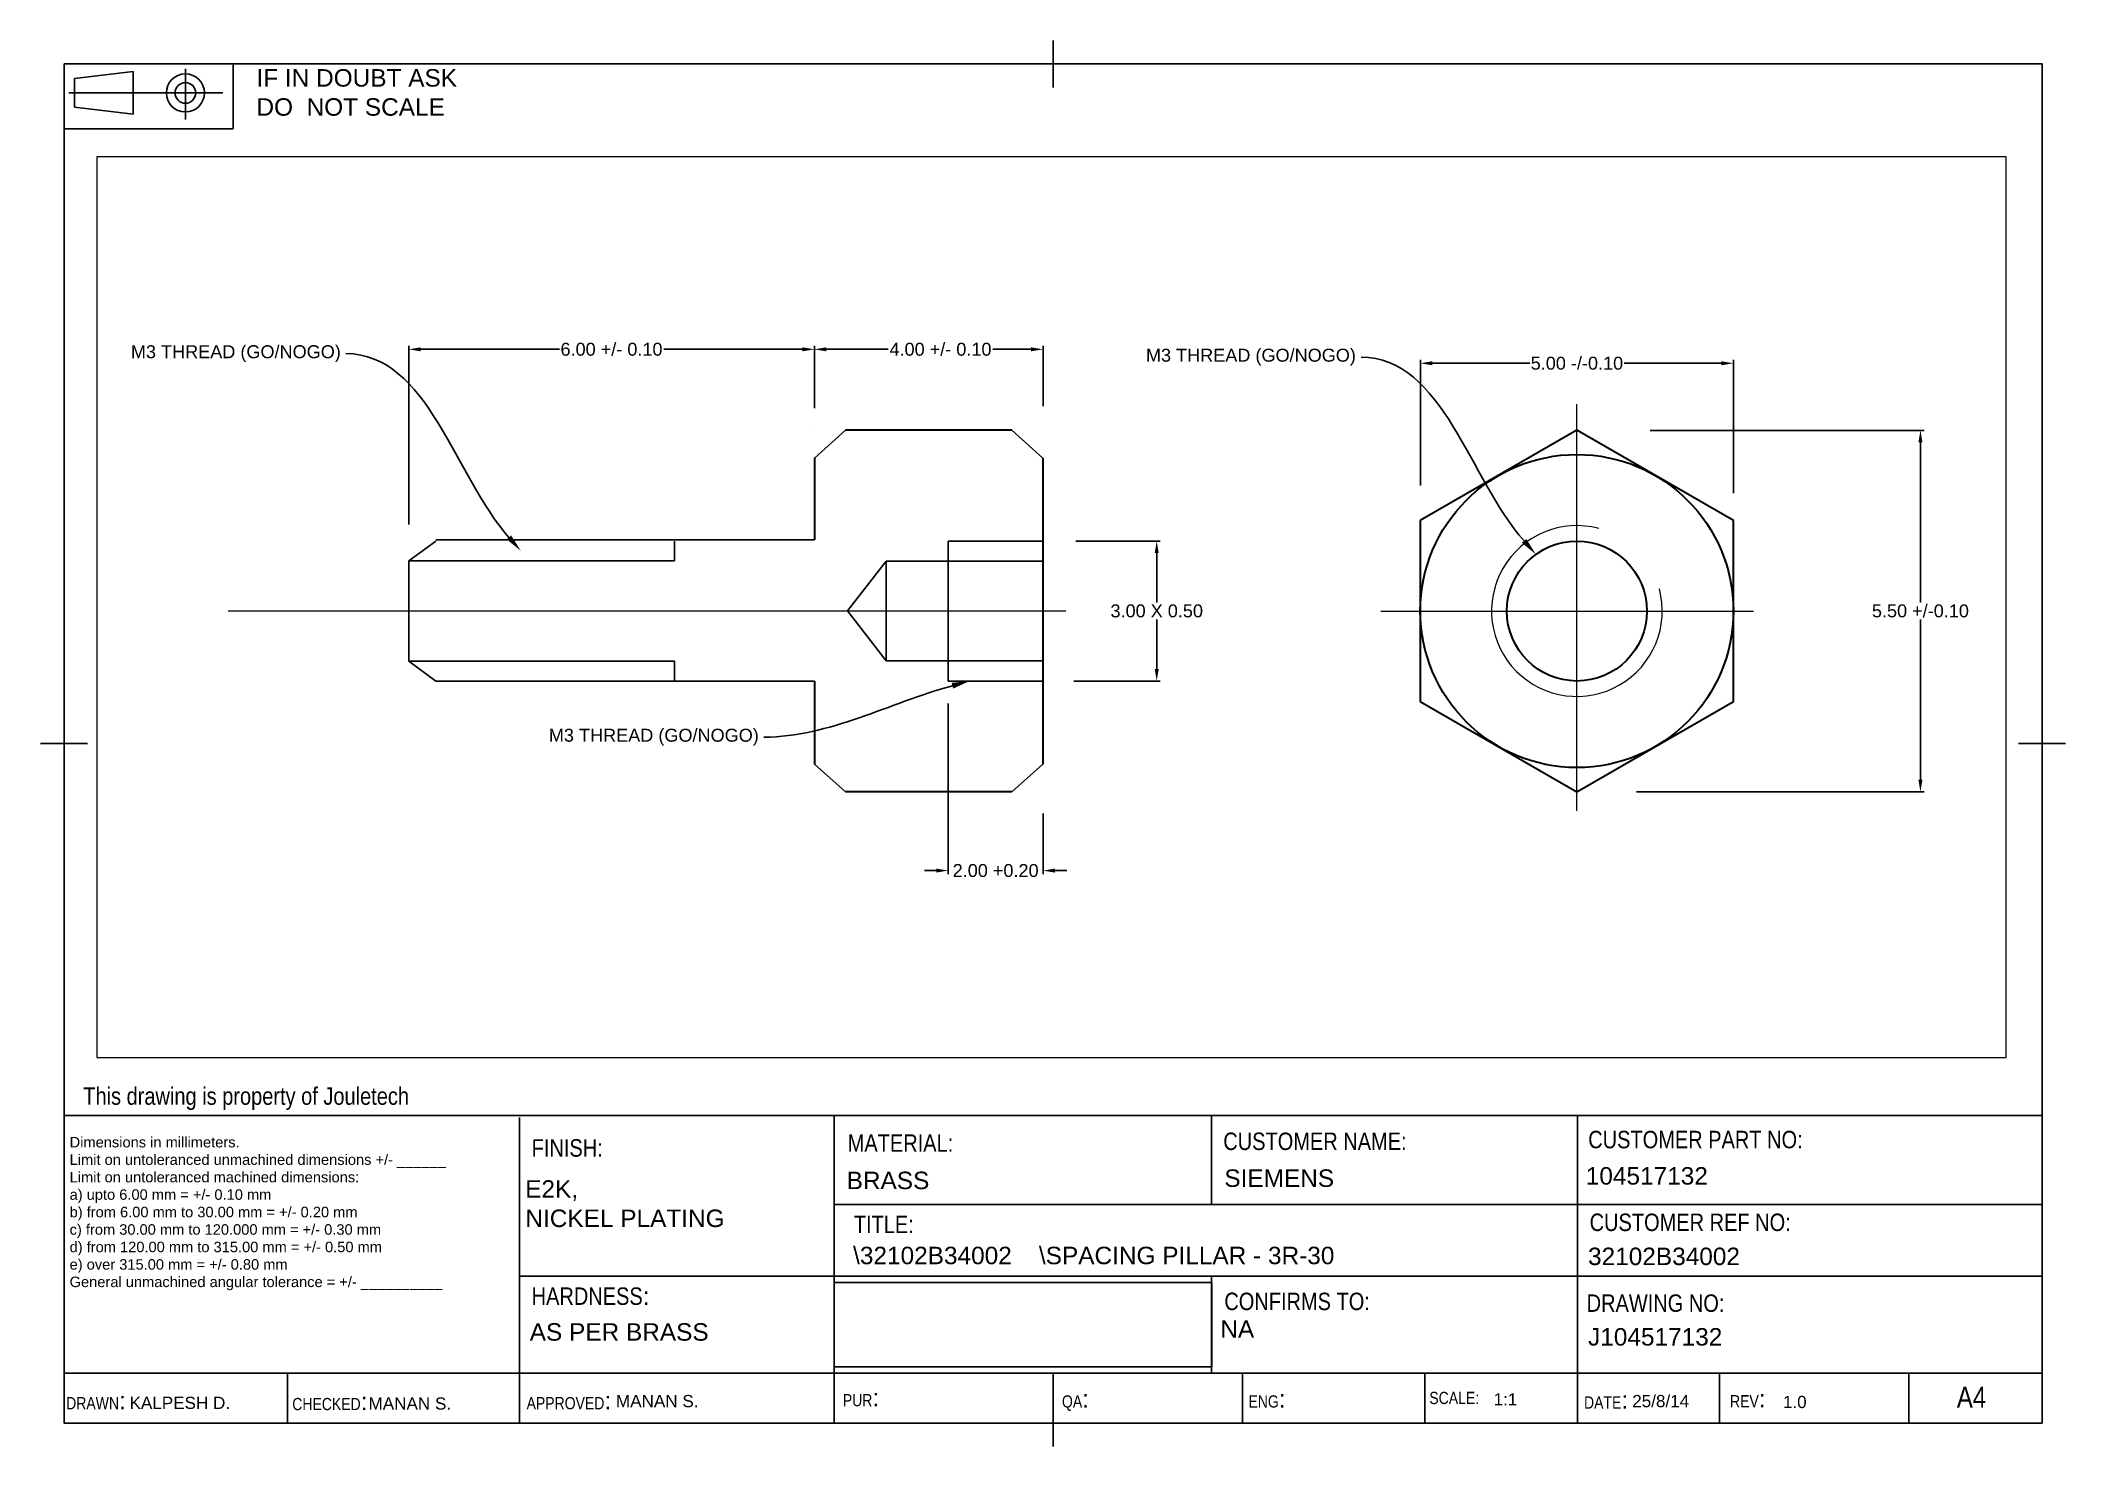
# Paper-space layout 'Layout1' of a CAD drawing. Header units: inches. Extents: x -0.1 to 11.5, y 0 to 8.1.
# The model-space entities are those that its viewports show. They can reach past a viewport. Long polylines and large blocks are cut down to what shows.
import ezdxf
from ezdxf import colors
from ezdxf.entities.mleader import LeaderData, LeaderLine
from ezdxf.enums import TextEntityAlignment as Align
from ezdxf.math import Vec2, Vec3

# ---------------------------------------------------------------- set-up
doc = ezdxf.new("R2010")
doc.units = ezdxf.units.IN
doc.header["$MEASUREMENT"] = 0
doc.linetypes.add('CENTER', pattern=[2, 1.25, -0.25, 0.25, -0.25])
for name, color, linetype, lineweight in [('AM_0', 7, 'Continuous', 30), ('AM_10', 7, 'Continuous', 5), ('AM_7', 7, 'CENTER', 5)]:
    doc.layers.add(name, color=color, linetype=linetype, lineweight=lineweight)
doc.layers.add('dims', color=7, linetype='Continuous')
doc.styles.get("Standard").update_dxf_attribs({"font": 'arial.ttf', "height": 0.1})
doc.dimstyles.get("Standard").update_dxf_attribs({"dimtxt": 0.18, "dimasz": 0.18, "dimexe": 0.18, "dimexo": 0.0625, "dimgap": 0.09, "dimtad": 0, "dimtih": 1, "dimtoh": 1, "dimdec": 4, "dimzin": 0, "dimdsep": 46, "dimtxsty": 'Standard', "dimcen": 0.09, "dimadec": 0, "dimazin": 0, "dimtfac": 1, "dimtdec": 4, "dimtofl": 0, "dimtmove": 0, "dimatfit": 3, "dimfxl": 1, "dimtolj": 1, "dimtzin": 0, "dimarcsym": 0})
picture_1 = doc.add_image_def('image1.jpg', size_in_pixel=(313, 70))

# ---------------------------------------------------------------- blocks, each defined once
blk = doc.blocks.new('Jouletech_A4_new')
for p, q in [((5.748, 8.05), (5.748, 7.781)), ((0.143, 7.832), (0.479, 7.873)), ((0.143, 7.832), (0.143, 7.669)), ((0.479, 7.873), (0.479, 7.628)), ((0.143, 7.669), (0.479, 7.628)), ((0.218, 4.023), (-0.051, 4.023)), ((11.546, 4.023), (11.277, 4.023)), ((0.084, 1.892), (11.412, 1.892)), ((2.693, 1.881), (2.693, 0.131)), ((4.494, 1.892), (4.494, 0.417)), ((8.752, 1.892), (8.752, 0.417)), ((2.693, 0.972), (11.412, 0.972)), ((6.656, 0.972), (6.656, 0.417)), ((0.084, 0.417), (11.412, 0.417)), ((1.363, 0.417), (1.363, 0.131)), ((4.494, 0.417), (4.494, 0.131)), ((5.748, 0.417), (5.748, -0.003)), ((6.833, 0.417), (6.833, 0.131)), ((7.877, 0.417), (7.877, 0.131)), ((8.752, 0.417), (8.752, 0.131))]:
    blk.add_line(p, q)
at = {"linetype": 'CENTER', "lineweight": -2}
for p, q in [((0.779, 7.888), (0.779, 7.598)), ((1.052, 7.545), (1.052, 7.916)), ((0.112, 7.75), (0.993, 7.75)), ((0.084, 7.545), (1.052, 7.545)), ((9.564, 0.417), (9.564, 0.131)), ((10.65, 0.417), (10.65, 0.131))]:
    blk.add_line(p, q, dxfattribs=at)
at = {"lineweight": -2}
for p, q in [((6.656, 1.383), (6.656, 1.892)), ((4.494, 1.383), (8.747, 1.383)), ((8.747, 1.383), (11.414, 1.383)), ((4.494, 0.972), (4.494, 0.417)), ((4.494, 0.936), (4.494, 0.453))]:
    blk.add_line(p, q, dxfattribs=at)
blk.add_lwpolyline([(0.084, 7.916), (11.412, 7.916), (11.412, 0.131), (0.084, 0.131)], close=True)
for radius in [0.109, 0.0591]:
    blk.add_circle((0.779, 7.75), radius)
at = {"linetype": 'CENTER', "lineweight": -2, "attachment_point": 1}
for s, width, insert, char_height in [('IF IN DOUBT ASK\\PDO  NOT SCALE   ', 2.21485, (1.186, 7.886), 0.1), ('{\\H0.85714x;Dimensions in millimeters.\\PLimit on untoleranced unmachined dimensions +/- ______\\PLimit on untoleranced machined dimensions:\\Pa) upto 6.00 mm = +/- 0.10 mm\\Pb) from 6.00 mm to 30.00 mm = +/- 0.20 mm\\Pc) from 30.00 mm to 120.000 mm = +/- 0.30 mm\\Pd) from 120.00 mm to 315.00 mm = +/- 0.50 mm\\Pe) over 315.00 mm = +/- 0.80 mm\\PGeneral unmachined angular tolerance = +/- __________} ', 2.52522, (0.116, 1.77), 0.07)]:
    blk.add_mtext_dynamic_manual_height_columns(s, width=width, gutter_width=0.5, heights=[0], dxfattribs=dict(at, insert=insert, char_height=char_height))
at = {"attachment_point": 1}
for s, width, insert, char_height in [('{\\fArial Narrow|b0|i0|c0|p34;This drawing is property of Jouletech}', 2.27402, (0.194, 2.054), 0.1), ('{\\fArial Narrow|b0|i0|c0|p34;FINISH:}', 0.3246, (2.762, 1.757), 0.1), ('{\\fArial Narrow|b0|i0|c0|p34;MATERIAL:}', 1.01744, (4.572, 1.785), 0.1), ('{\\fArial Narrow|b0|i0|c0|p34;CUSTOMER NAME: }', 1.57124, (6.723, 1.795), 0.1), ('{\\fArial Narrow|b0|i0|c0|p34;CUSTOMER PART NO: }', 1.75939, (8.813, 1.805), 0.1), ('{\\fArial Narrow|b0|i0|c0|p34;TITLE:}', 1.01744, (4.607, 1.319), 0.1), ('{\\fArial Narrow|b0|i0|c0|p34;CUSTOMER REF NO: }', 2.15497, (8.821, 1.331), 0.1), ('{\\fArial Narrow|b0|i0|c0|p34;HARDNESS}:', 0.98389, (2.762, 0.908), 0.1), ('{\\fArial Narrow|b0|i0|c0|p34;CONFIRMS TO: }', 1.01744, (6.729, 0.878), 0.1), ('{\\fArial Narrow|b0|i0|c0|p34;DRAWING NO:}', 1.73262, (8.804, 0.868), 0.1), ('{\\fArial Narrow|b0|i0|c0|p34;\\H0.7x;DRAWN}:', 0.3246, (0.096, 0.31), 0.1), ('{\\fArial Narrow|b0|i0|c0|p34;\\H0.7x;CHECKED}:', 0.3246, (1.391, 0.305), 0.1), ('{\\fArial Narrow|b0|i0|c0|p34;\\H0.7x;APPROVED}:', 0.3246, (2.733, 0.31), 0.1), ('{\\fArial Narrow|b0|i0|c0|p34;\\H0.7x;PUR}:', 0.3246, (4.544, 0.327), 0.1), ('{\\fArial Narrow|b0|i0|c0|p34;\\H0.7x;QA}:', 0.3246, (5.799, 0.32), 0.1), ('{\\fArial Narrow|b0|i0|c0|p34;\\H0.7x;ENG}:', 0.3246, (6.867, 0.32), 0.1), ('{\\fArial Narrow|b0|i0|c0|p34;\\H0.7x;SCALE:}', 0.3246, (7.903, 0.31), 0.1), ('{\\fArial Narrow|b0|i0|c0|p34;\\H0.7x;DATE}:', 0.3246, (8.789, 0.314), 0.1), ('{\\fArial Narrow|b0|i0|c0|p34;\\H0.7x;REV}:', 0.3246, (9.625, 0.321), 0.1), ('{\\fArial Narrow|b0|i0|c0|p34;A4}', 0.3246, (10.924, 0.339), 0.12)]:
    blk.add_mtext_dynamic_manual_height_columns(s, width=width, gutter_width=0.5, heights=[0], dxfattribs=dict(at, insert=insert, char_height=char_height))
at = {"color": 251}
blk.add_attdef('SURFACEFINISH', text='', height=0.1, dxfattribs=at).set_placement((2.737, 1.523), align=Align.TOP_LEFT)
at = {"color": 251, "lineweight": -2}
for tag, p in [('MATERIAL', (4.566, 1.471)), ('CUSTNAME', (6.729, 1.484)), ('TITLE', (4.603, 1.041)), ('CUSTREFNO', (8.812, 1.036)), ('DRGNO', (8.812, 0.575))]:
    blk.add_attdef(tag, p, '', height=0.1, dxfattribs=at)
at = {"lineweight": -2}
for tag, p, height in [('CUSTPARTNO', (8.799, 1.497), 0.1), ('DATE', (9.065, 0.222), 0.07)]:
    blk.add_attdef(tag, p, '', height=height, dxfattribs=at)
at = {"linetype": 'CENTER', "lineweight": -2}
blk.add_attdef('MISCDESC', (0.129, 0.767), '', height=0.06, dxfattribs=at)
at = {"color": 251, "linetype": 'CENTER', "lineweight": -2}
for tag, p, height in [('HARDNESS', (2.751, 0.603), 0.1), ('APPROVEDBY', (3.245, 0.222), 0.07), ('SCALE', (8.271, 0.232), 0.07), ('REV#', (9.928, 0.217), 0.07)]:
    blk.add_attdef(tag, p, '', height=height, dxfattribs=at)
for tag, height, p in [('CONFIRMSTO', 0.1, (6.716, 0.72)), ('CHECKBY', 0.07, (1.828, 0.278))]:
    blk.add_attdef(tag, text='', height=height, dxfattribs=at).set_placement(p, align=Align.TOP_LEFT)
at = {"color": 251}
blk.add_attdef('DRAWNBY', (0.459, 0.212), '', height=0.07, dxfattribs=at)
at = {"lineweight": -2}
image = blk.add_image(picture_1, insert=(4.494, 0.453), size_in_units=(2.163, 0.484), dxfattribs=at)
image.dxf.flags = 7
blk = doc.blocks.new('*D6')
at = {"layer": 'Defpoints', "color": 0, "lineweight": -2, "transparency": 16777216}
for p in [(38.6, 26.12), (22.88, 19.91), (38.6, 19.52)]:
    blk.add_point(p, dxfattribs=at)
at = {"layer": 'dims', "color": 0, "lineweight": -2, "transparency": 16777216}
for p, q in [((22.88, 19.98), (22.88, 26.3)), ((23.48, 26.12), (28.37, 26.12)), ((38, 26.12), (33.11, 26.12)), ((38.6, 19.59), (38.6, 26.3))]:
    blk.add_line(p, q, dxfattribs=at)
for points in [[(23.48, 26.22), (23.48, 26.02), (22.88, 26.12)], [(38, 26.22), (38, 26.02), (38.6, 26.12)]]:
    blk.add_solid(points, dxfattribs=at)
at = {"layer": 'dims', "color": 0, "transparency": 16777216, "insert": (30.74, 26.12), "char_height": 0.1, "attachment_point": 5}
blk.add_mtext('\\A1;{\\H6.5x;5.00 -/-0.10}', dxfattribs=at)
blk = doc.blocks.new('*D7')
at = {"layer": 'Defpoints', "color": 0, "lineweight": -2, "transparency": 16777216}
for p in [(34.36, 22.75), (33.68, 4.6), (47.99, 4.6)]:
    blk.add_point(p, dxfattribs=at)
at = {"layer": 'dims', "color": 0, "lineweight": -2, "transparency": 16777216}
for p, q in [((34.42, 22.75), (48.17, 22.75)), ((47.99, 22.15), (47.99, 14.1)), ((47.99, 5.2), (47.99, 13.25)), ((33.74, 4.6), (48.17, 4.6))]:
    blk.add_line(p, q, dxfattribs=at)
for points in [[(47.89, 22.15), (48.09, 22.15), (47.99, 22.75)], [(47.89, 5.2), (48.09, 5.2), (47.99, 4.6)]]:
    blk.add_solid(points, dxfattribs=at)
at = {"layer": 'dims', "color": 0, "transparency": 16777216, "insert": (47.99, 13.68), "char_height": 0.1, "attachment_point": 5}
blk.add_mtext('\\A1;{\\H6.5x;5.50 +/-0.10}', dxfattribs=at)
blk = doc.blocks.new('*D9')
at = {"color": 0, "lineweight": -2, "transparency": 16777216}
for p, q in [((-7.55, 23.93), (-7.55, 27)), ((-6.95, 26.82), (-3.84, 26.82)), ((3.33, 26.82), (1.41, 26.82)), ((3.93, 23.97), (3.93, 27))]:
    blk.add_line(p, q, dxfattribs=at)
for points in [[(-6.95, 26.92), (-6.95, 26.72), (-7.55, 26.82)], [(3.33, 26.92), (3.33, 26.72), (3.93, 26.82)]]:
    blk.add_solid(points, dxfattribs=at)
at = {"layer": 'Defpoints', "color": 0, "lineweight": -2, "transparency": 16777216}
for p in [(3.93, 26.82), (-7.55, 23.87), (3.93, 23.9)]:
    blk.add_point(p, dxfattribs=at)
at = {"color": 0, "lineweight": -2, "transparency": 16777216, "insert": (-1.22, 26.82), "char_height": 0.1, "attachment_point": 5}
blk.add_mtext('\\A1;{\\H6.5x;4.00 +/- 0.10}', dxfattribs=at)
blk = doc.blocks.new('*D10')
at = {"color": 0, "lineweight": -2, "transparency": 16777216}
for p, q in [((-27.92, 18.03), (-27.92, 27)), ((-27.32, 26.82), (-20.35, 26.82)), ((-8.15, 26.82), (-15.12, 26.82)), ((-7.55, 23.87), (-7.55, 27))]:
    blk.add_line(p, q, dxfattribs=at)
for points in [[(-27.32, 26.92), (-27.32, 26.72), (-27.92, 26.82)], [(-8.15, 26.92), (-8.15, 26.72), (-7.55, 26.82)]]:
    blk.add_solid(points, dxfattribs=at)
at = {"layer": 'Defpoints', "color": 0, "lineweight": -2, "transparency": 16777216}
for p in [(-7.55, 26.82), (-7.55, 23.81), (-27.92, 17.97)]:
    blk.add_point(p, dxfattribs=at)
at = {"color": 0, "lineweight": -2, "transparency": 16777216, "insert": (-17.74, 26.82), "char_height": 0.1, "attachment_point": 5}
blk.add_mtext('\\A1;{\\H6.5x;6.00 +/- 0.10}', dxfattribs=at)
blk = doc.blocks.new('*D11')
at = {"color": 0, "lineweight": -2, "transparency": 16777216}
for p, q in [((5.57, 17.19), (9.82, 17.19)), ((9.64, 16.59), (9.64, 14.1)), ((9.64, 10.76), (9.64, 13.25)), ((5.47, 10.16), (9.82, 10.16))]:
    blk.add_line(p, q, dxfattribs=at)
for points in [[(9.54, 16.59), (9.74, 16.59), (9.64, 17.19)], [(9.54, 10.76), (9.74, 10.76), (9.64, 10.16)]]:
    blk.add_solid(points, dxfattribs=at)
at = {"layer": 'Defpoints', "color": 0, "lineweight": -2, "transparency": 16777216}
for p in [(5.51, 17.19), (5.41, 10.16), (9.64, 10.16)]:
    blk.add_point(p, dxfattribs=at)
at = {"color": 0, "lineweight": -2, "transparency": 16777216, "insert": (9.64, 13.68), "char_height": 0.1, "attachment_point": 5}
blk.add_mtext('\\A1;{\\H6.5x;3.00 X 0.50}', dxfattribs=at)
blk = doc.blocks.new('*D12')
at = {"color": 0, "lineweight": -2, "transparency": 16777216}
for p, q in [((-0.83, 9.04), (-0.83, 0.46)), ((3.93, 3.5), (3.93, 0.46)), ((-1.43, 0.64), (-2.03, 0.64)), ((4.53, 0.64), (5.13, 0.64))]:
    blk.add_line(p, q, dxfattribs=at)
for points in [[(-1.43, 0.74), (-1.43, 0.54), (-0.83, 0.64)], [(4.53, 0.74), (4.53, 0.54), (3.93, 0.64)]]:
    blk.add_solid(points, dxfattribs=at)
at = {"layer": 'Defpoints', "color": 0, "lineweight": -2, "transparency": 16777216}
for p in [(-0.83, 9.11), (3.93, 3.56), (3.93, 0.64)]:
    blk.add_point(p, dxfattribs=at)
at = {"color": 0, "lineweight": -2, "transparency": 16777216, "insert": (1.55, 0.64), "char_height": 0.1, "attachment_point": 5}
blk.add_mtext('\\A1;{\\H6.5x;2.00 +0.20}', dxfattribs=at)

msp = doc.modelspace()

# ---------------------------------------------------------------- linework, layer by layer
at = {"lineweight": -2}
for p, q in [((-7.55195, 21.36072), (-5.99174, 22.75418)), ((2.36671, 22.75418), (3.92693, 21.36072)), ((-27.92198, 16.19096), (-26.55748, 17.19096)), ((-7.55195, 17.25346), (-26.55748, 17.25346)), ((-14.56938, 16.19096), (-14.56938, 17.19096)), ((3.92693, 17.19096), (-0.82692, 17.19096)), ((-0.82692, 17.19096), (-0.82692, 10.16092)), ((-27.92198, 16.19096), (-14.56938, 16.19096)), ((-27.92198, 16.19096), (-27.92198, 11.16092)), ((-5.89506, 13.68169), (-3.94578, 16.18169)), ((3.92693, 16.18169), (-3.94578, 16.18169)), ((-3.94578, 16.18169), (-3.94578, 11.18169)), ((-5.89506, 13.68169), (-3.94578, 11.18169)), ((-27.92198, 11.16092), (-14.56938, 11.16092)), ((-27.92198, 11.16092), (-26.55748, 10.16092)), ((-14.56938, 11.16092), (-14.56938, 10.16092)), ((3.92693, 11.18169), (-3.94578, 11.18169)), ((-7.55195, 10.16092), (-26.55748, 10.16092)), ((3.92693, 10.16092), (-0.82692, 10.16092)), ((-7.55195, 5.99116), (-5.99174, 4.5977)), ((2.36671, 4.5977), (3.92693, 5.99116))]:
    msp.add_line(p, q, dxfattribs=at)
msp.add_lwpolyline([(-7.55195, 22.75418), (-7.55195, 22.75418), (-7.55195, 22.75418), (-7.55195, 22.75418)], close=True, dxfattribs=at)
at = {"layer": 'AM_0', "linetype": 'Continuous'}
for p, q in [((2.36671, 22.75418), (-5.99174, 22.75418)), ((30.73892, 22.75418), (22.87693, 18.21506)), ((38.6009, 18.21506), (30.73892, 22.75418)), ((-7.55195, 21.36072), (-7.55195, 17.25346)), ((3.92693, 21.36072), (3.92693, 5.99116)), ((22.87693, 18.21506), (22.87693, 9.13682)), ((38.6009, 9.13682), (38.6009, 18.21506)), ((-7.55195, 10.16092), (-7.55195, 5.99116)), ((22.87693, 9.13682), (30.73892, 4.5977)), ((30.73892, 4.5977), (38.6009, 9.13682)), ((2.36671, 4.5977), (-5.99174, 4.5977))]:
    msp.add_line(p, q, dxfattribs=at)
for radius in [7.86199, 3.51502]:
    msp.add_circle((30.73892, 13.67594), radius, dxfattribs=at)
at = {"layer": 'AM_10', "linetype": 'Continuous'}
msp.add_arc((30.73892, 13.67594), 4.28836, 75, 15, dxfattribs=at)
at = {"layer": 'AM_7', "linetype": 'CENTER'}
for p, q in [((30.73892, 3.63676), (30.73892, 24.06619)), ((-36.98615, 13.68169), (5.07842, 13.68169)), ((20.88911, 13.67594), (39.61531, 13.67594))]:
    msp.add_line(p, q, dxfattribs=at)

# ---------------------------------------------------------------- dimensions: what is measured, and where the dimension line sits
at = {"lineweight": -2}
dim = msp.add_linear_dim(base=(-7.55195, 26.82304), p1=(-27.92198, 17.96567), p2=(-7.55195, 23.80636), text='{\\H6.5x;6.00 +/- 0.10}', dimstyle='Standard', override={"dimasz": 0.6}, dxfattribs=at)
dim.commit()
dim.dimension.update_dxf_attribs({"geometry": '*D10', "text_midpoint": (-17.73696, 26.82304)})
for base, p1, p2, text, picture, middle in [((3.92693, 26.82304), (-7.55195, 23.86886), (3.92693, 23.90371), '{\\H6.5x;4.00 +/- 0.10}', '*D9', (-1.21625, 26.82304)), ((3.92693, 0.63826), (-0.82692, 9.10728), (3.92693, 3.55861), '{\\H6.5x;2.00 +0.20}', '*D12', (1.55, 0.63826))]:
    dim = msp.add_linear_dim(base=base, p1=p1, p2=p2, text=text, dimstyle='Standard', override={"dimasz": 0.6}, dxfattribs=at)
    dim.commit()
    dim.dimension.update_dxf_attribs({"geometry": picture, "text_midpoint": middle, "dimtype": 160})
dim = msp.add_linear_dim(base=(9.64172, 10.16092), p1=(5.50825, 17.19096), p2=(5.41079, 10.16092), angle=90, text='{\\H6.5x;3.00 X 0.50}', dimstyle='Standard', override={"dimasz": 0.6}, dxfattribs=at)
dim.commit()
dim.dimension.update_dxf_attribs({"geometry": '*D11', "text_midpoint": (9.64172, 13.67594), "dimtype": 160})
at = {"layer": 'dims'}
dim = msp.add_linear_dim(base=(38.6009, 26.11928), p1=(22.87693, 19.91257), p2=(38.6009, 19.52319), text='{\\H6.5x;5.00 -/-0.10}', dimstyle='Standard', override={"dimasz": 0.6}, dxfattribs=at)
dim.commit()
dim.dimension.update_dxf_attribs({"geometry": '*D6', "text_midpoint": (30.73892, 26.11928)})
dim = msp.add_linear_dim(base=(47.98985, 4.5977), p1=(34.35766, 22.75418), p2=(33.67541, 4.5977), angle=90, text='{\\H6.5x;5.50 +/-0.10}', dimstyle='Standard', override={"dimasz": 0.6}, dxfattribs=at)
dim.commit()
dim.dimension.update_dxf_attribs({"geometry": '*D7', "text_midpoint": (47.98985, 13.67594)})

# ---------------------------------------------------------------- leaders
ml = msp.add_multileader_mtext('Standard', dxfattribs=at)
ml.set_content('M3 THREAD (GO/NOGO) ', color=256)
ml.set_leader_properties()
ml.build(insert=Vec2(0, 0))
ml.multileader.update_dxf_attribs({"leader_type": 2, "dogleg_length": 0.36, "arrow_head_size": 0.9})
ctx = ml.context
ctx.base_point, ctx.char_height, ctx.arrow_head_size, ctx.landing_gap_size, ctx.plane_origin = Vec3(-42.03332, 26.60445), 0.65, 0.9, 0.2573, Vec3(-24.00181, 19.06489)
ctx.text_align_type = 2
notes = []
notes.append((ctx, [(0, (1, 1, 0), (-30.04606, 26.60445), (-1, 0), 1.02921, [(0, [(-22.293, 16.70018)], 0, [])])]))
ctx.mtext.insert, ctx.mtext.alignment, ctx.mtext.flow_direction = Vec3(-31.33257, 27.025), 3, 5
ml = msp.add_multileader_mtext('Standard', dxfattribs=at)
ml.set_content('M3 THREAD (GO/NOGO) ', color=256)
ml.set_leader_properties()
ml.build(insert=Vec2(0, 0))
ml.multileader.update_dxf_attribs({"leader_type": 2, "dogleg_length": 0.36, "arrow_head_size": 0.9})
ctx = ml.context
ctx.base_point, ctx.char_height, ctx.arrow_head_size, ctx.landing_gap_size, ctx.plane_origin = Vec3(8.93981, 26.42921), 0.65, 0.9, 0.2573, Vec3(26.97133, 18.88965)
ctx.text_align_type = 2
notes.append((ctx, [(0, (1, 1, 0), (20.92707, 26.42921), (-1, 0), 1.02921, [(0, [(28.68014, 16.52494)], 0, [])])]))
ctx.mtext.insert, ctx.mtext.alignment, ctx.mtext.flow_direction = Vec3(19.64056, 26.84975), 3, 5
ml = msp.add_multileader_mtext('Standard', dxfattribs=at)
ml.set_content('M3 THREAD (GO/NOGO) ', color=256)
ml.set_leader_properties()
ml.build(insert=Vec2(0, 0))
ml.multileader.update_dxf_attribs({"leader_type": 2, "dogleg_length": 0.36, "arrow_head_size": 0.9})
ctx = ml.context
ctx.base_point, ctx.char_height, ctx.arrow_head_size, ctx.landing_gap_size, ctx.plane_origin = Vec3(-21.04408, 7.34304), 0.65, 0.9, 0.2573, Vec3(-7.23796, -2.15631)
ctx.text_align_type = 2
notes.append((ctx, [(0, (1, 1, 0), (-9.05682, 7.34304), (-1, 0), 1.02921, [(0, [(0.24597, 10.16092)], 0, [])])]))
ctx.mtext.insert, ctx.mtext.alignment, ctx.mtext.flow_direction = Vec3(-10.34332, 7.76359), 3, 5
for ctx, leaders in notes:
    for number, flags, end, landing, length, lines in leaders:
        leader = LeaderData()
        leader.index, (leader.has_last_leader_line, leader.has_dogleg_vector, leader.attachment_direction) = number, flags
        leader.last_leader_point, leader.dogleg_vector, leader.dogleg_length = Vec3(end), Vec3(landing), length
        for number, points, colour, breaks in lines:
            line = LeaderLine()
            line.index, line.vertices, line.color, line.breaks = number, Vec3.list(points), colors.encode_raw_color(colour), breaks
            leader.lines.append(line)
        ctx.leaders.append(leader)

psp = doc.layouts.get("Layout1")

# ---------------------------------------------------------------- block references
at = {"linetype": 'CENTER', "lineweight": -2}
ref = psp.add_blockref('Jouletech_A4_new', (0, 0), dxfattribs=at)
ref.add_attrib('APPROVEDBY', 'MANAN S.', (3.245, 0.222), dxfattribs={"color": 7, "linetype": 'CENTER', "lineweight": -2, "height": 0.07})
ref.add_attrib('CHECKBY', 'MANAN S.', dxfattribs={"color": 7, "linetype": 'CENTER', "lineweight": -2, "height": 0.07}).set_placement((1.828, 0.278), align=Align.TOP_LEFT)
ref.add_attrib('SURFACEFINISH_001', 'E2K,', (2.725, 1.422), dxfattribs={"color": 7, "height": 0.1})
ref.add_attrib('DRAWNBY', 'KALPESH D.', (0.459, 0.212), dxfattribs={"color": 7, "height": 0.07})
ref.add_attrib('HARDNESS', 'AS PER BRASS', (2.751, 0.603), dxfattribs={"color": 7, "linetype": 'CENTER', "lineweight": -2, "height": 0.1})
ref.add_attrib('SCALE', '1:1', (8.271, 0.232), dxfattribs={"color": 7, "linetype": 'CENTER', "lineweight": -2, "height": 0.07})
ref.add_attrib('REV#', '1.0', (9.928, 0.217), dxfattribs={"color": 7, "linetype": 'CENTER', "lineweight": -2, "height": 0.07})
ref.add_attrib('CONFIRMSTO_001', 'NA', (6.706, 0.62), dxfattribs={"color": 7, "linetype": 'CENTER', "lineweight": -2, "height": 0.1})
ref.add_attrib('TITLE', '\\32102B34002    \\SPACING PILLAR - 3R-30', (4.603, 1.041), dxfattribs={"color": 7, "lineweight": -2, "height": 0.1})
ref.add_attrib('MATERIAL', 'BRASS', (4.566, 1.471), dxfattribs={"color": 7, "lineweight": -2, "height": 0.1})
ref.add_attrib('CUSTNAME', 'SIEMENS', (6.729, 1.484), dxfattribs={"color": 7, "lineweight": -2, "height": 0.1})
ref.add_attrib('CUSTPARTNO', '104517132', (8.799, 1.497), dxfattribs={"color": 7, "lineweight": -2, "height": 0.1})
ref.add_attrib('CUSTREFNO', '32102B34002', (8.812, 1.036), dxfattribs={"color": 7, "lineweight": -2, "height": 0.1})
ref.add_attrib('DRGNO', 'J104517132', (8.812, 0.575), dxfattribs={"color": 7, "lineweight": -2, "height": 0.1})
ref.add_attrib('DATE', '25/8/14', (9.065, 0.222), dxfattribs={"color": 7, "lineweight": -2, "height": 0.07})
ref.add_attrib('SURFACEFINISH_002', 'NICKEL PLATING', (2.726, 1.254), dxfattribs={"color": 7, "height": 0.1})

# ---------------------------------------------------------------- viewports
at = {"layer": 'Defpoints', "linetype": 'CENTER', "lineweight": -2, "view_target_point": (4.35392, 13.86727)}
psp.add_viewport(center=(5.739, 4.804), size=(10.936, 5.15849), view_center_point=(0, 0), view_height=45.2321045, dxfattribs=at)

doc.saveas('drawing.dxf')
